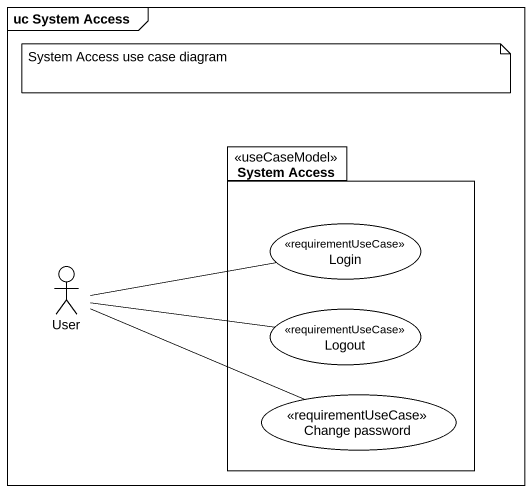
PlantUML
@startuml
mainframe uc System Access
package "System Access" as System_Access <<useCaseModel>> {
  usecase Login <<requirementUseCase>>
  usecase Logout <<requirementUseCase>>
  usecase "Change password" as Change_password <<requirementUseCase>>
}
actor User
User -right- Login
User -right- Change_password
Logout -left- User
note as N1
  System Access use case diagram
end note
@enduml
